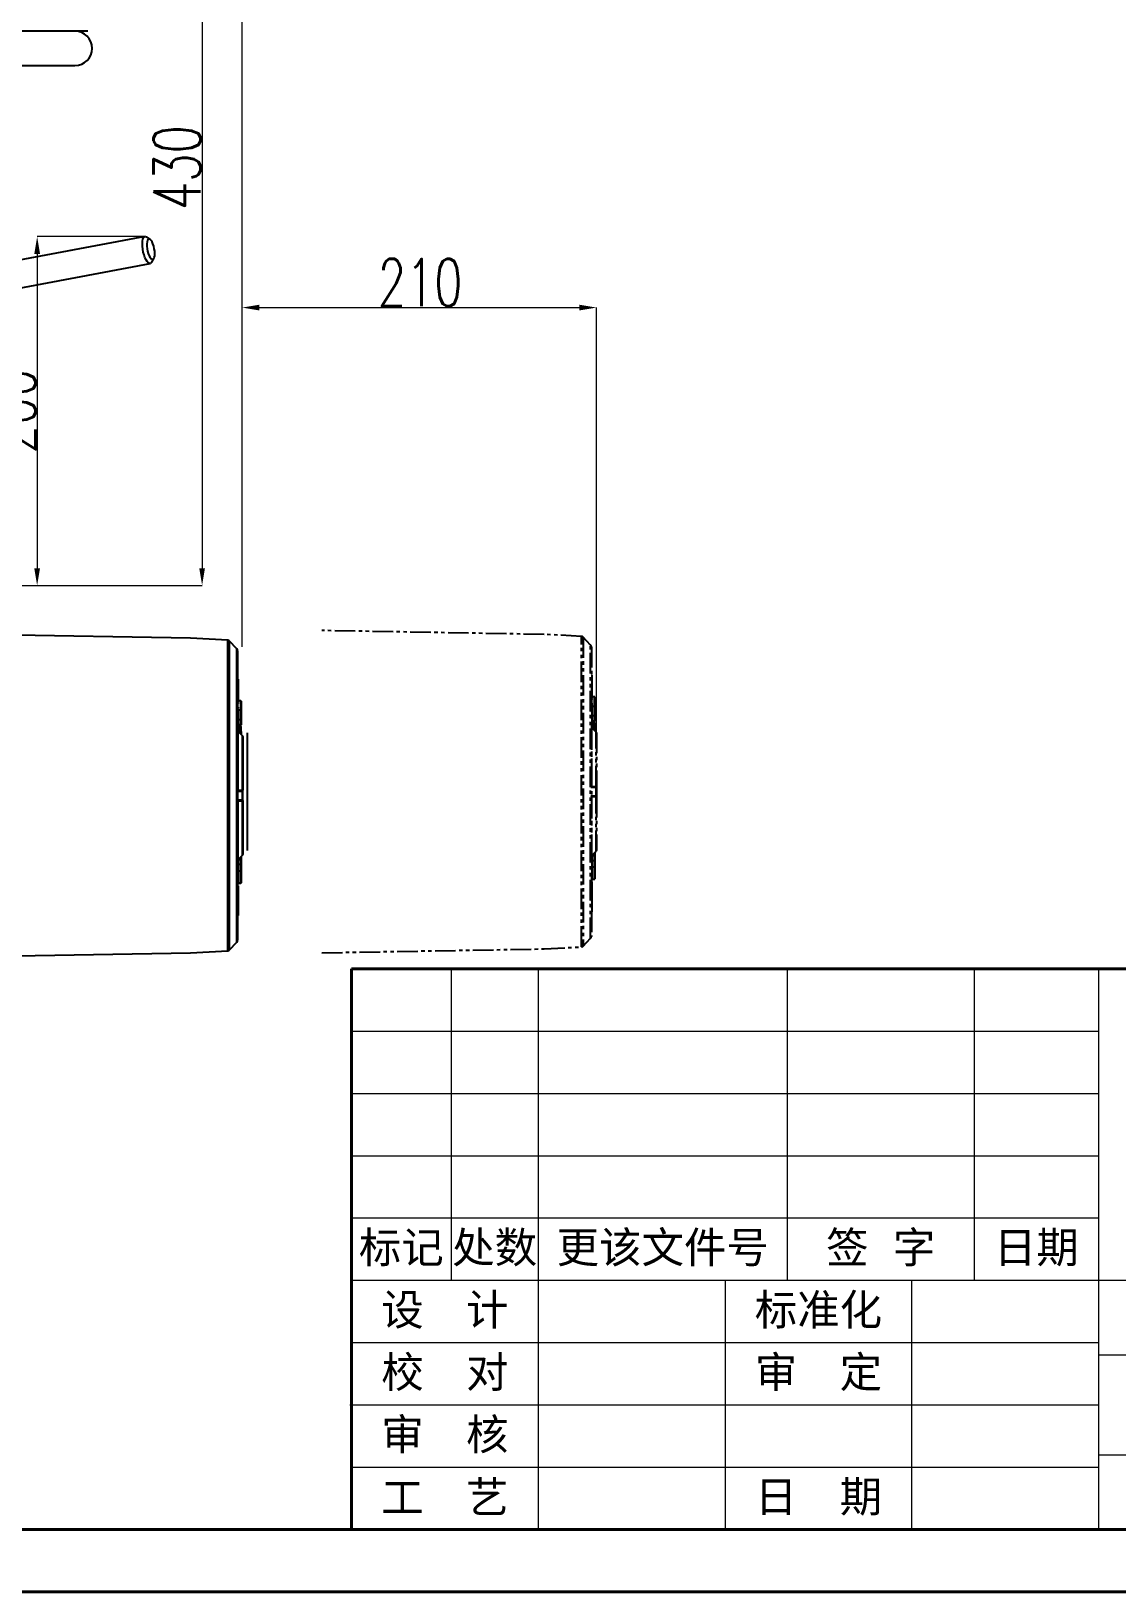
# Model space of a CAD drawing. Header units: millimetres. Extents: x 1561 to 4606, y 513 to 2666.
# Drawn here: x 3078 to 3710, y 513 to 1421 of the extents above; entities that cross this region are included whole.
import ezdxf

# ---------------------------------------------------------------- set-up
doc = ezdxf.new("R2010")
doc.units = ezdxf.units.MM
doc.linetypes.add('双点画线', pattern=[22, 12, -2, 2, -2, 2, -2])
for name, color, linetype, lineweight in [('AM_5', 3, 'Continuous', 25), ('AM_BOR', 7, 'Continuous', 50), ('文字', 7, 'Continuous', 13), ('标注', 3, 'Continuous', 13), ('粗实线', 7, 'Continuous', 40), ('细实线', 3, 'Continuous', 13)]:
    doc.layers.add(name, color=color, linetype=linetype, lineweight=lineweight)
doc.styles.add('SLDTEXTSTYLE1', font='txt.shx', dxfattribs={"width": 0.7, "bigfont": 'gbcbig.shx'})
doc.styles.get("Standard").update_dxf_attribs({"font": 'arial.ttf'})
doc.dimstyles.new('SLDDIMSTYLE12$0', dxfattribs={"dimtxt": 12, "dimasz": 10, "dimexe": 0, "dimexo": 0.0625, "dimgap": 0.875, "dimtad": 1, "dimdec": 1, "dimlfac": 1.8, "dimrnd": 1e-09, "dimzin": 12, "dimdsep": 46, "dimtxsty": 'SLDTEXTSTYLE1', "dimcen": 0.09, "dimdle": 8.16, "dimclrd": 3, "dimclre": 3, "dimadec": 0, "dimazin": 3, "dimtfac": 1, "dimtdec": 1, "dimtofl": 0, "dimtmove": 0, "dimatfit": 3, "dimfxl": 0, "dimfrac": 2, "dimtolj": 1, "dimlwd": 5, "dimlwe": 5, "dimarcsym": 0})

# ---------------------------------------------------------------- blocks, each defined once
blk = doc.blocks.new('rA3')
at = {"layer": '粗实线'}
for p, q in [((568.38, 174.26), (568.38, 129.26)), ((748.38, 174.26), (568.38, 174.26)), ((358.38, 129.26), (748.38, 129.26)), ((333.38, 124.26), (753.38, 124.26))]:
    blk.add_line(p, q, dxfattribs=at)
at = {"layer": '细实线'}
for p, q in [((576.38, 174.26), (576.38, 149.26)), ((583.38, 174.26), (583.38, 149.26)), ((603.38, 174.26), (603.38, 149.26)), ((618.38, 174.26), (618.38, 149.26)), ((628.38, 174.26), (628.38, 129.26)), ((568.38, 169.26), (628.38, 169.26)), ((628.38, 169.26), (628.38, 129.26)), ((568.38, 164.26), (628.38, 164.26)), ((568.38, 159.26), (628.38, 159.26)), ((568.38, 154.26), (628.38, 154.26)), ((568.38, 149.26), (688.38, 149.26)), ((583.38, 149.26), (583.38, 129.26)), ((598.38, 149.26), (598.38, 129.26)), ((613.38, 129.26), (613.38, 149.26)), ((568.38, 144.26), (628.38, 144.26)), ((688.38, 143.26), (628.38, 143.26)), ((568.25, 139.26), (628.38, 139.26)), ((568.38, 134.26), (628.38, 134.26)), ((628.38, 135.26), (688.38, 135.26))]:
    blk.add_line(p, q, dxfattribs=at)
at = {"layer": '文字', "char_height": 2.5, "width": 72, "attachment_point": 5}
for s, insert in [('{\\fSimSun|b0|i0|c134|p2;标记}', (572.38, 151.76)), ('{\\fSimSun|b0|i0|c134|p2;处数}', (579.88, 151.76)), ('{\\fSimSun|b0|i0|c134|p2;更该文件号}', (593.38, 151.76)), ('{\\fSimSun|b0|i0|c134|p54;签}  {\\fSimSun|b0|i0|c134|p54;字}', (610.88, 151.76)), ('{\\fSimSun|b0|i0|c134|p54;日期}', (623.38, 151.76)), ('{\\fSimSun|b0|i0|c134|p2;设  计}', (575.88, 146.76)), ('{\\fSimSun|b0|i0|c134|p2;标准化}', (605.88, 146.76)), ('{\\fSimSun|b0|i0|c134|p2;校  对}', (575.88, 141.76)), ('{\\fSimSun|b0|i0|c134|p2;审  定}', (605.88, 141.76)), ('{\\fSimSun|b0|i0|c134|p2;审  核}', (575.88, 136.76)), ('{\\fSimSun|b0|i0|c134|p2;工  艺}', (575.88, 131.76)), ('{\\fSimSun|b0|i0|c134|p2;日  期}', (605.88, 131.76))]:
    blk.add_mtext(s, dxfattribs=dict(at, insert=insert))
blk = doc.blocks.new('*D56')
at = {"layer": 'Defpoints', "color": 0, "transparency": 16777216}
for p in [(3121.77, 1520.85), (3121.77, 1471.25), (2654.77, 1410.76)]:
    blk.add_point(p, dxfattribs=at)
at = {"layer": '标注', "color": 3, "linetype": 'Continuous', "lineweight": 5, "transparency": 16777216}
for p, q in [((3121.77, 1520.79), (3121.77, 1471.25)), ((2664.77, 1471.25), (3111.77, 1471.25))]:
    blk.add_line(p, q, dxfattribs=at)
at = {"layer": '标注', "color": 3, "lineweight": 5, "transparency": 16777216}
blk.add_line((2654.77, 1410.82), (2654.77, 1471.25), dxfattribs=at)
at = {"layer": '标注', "color": 3, "transparency": 16777216}
for points in [[(2664.77, 1472.92), (2664.77, 1469.59), (2654.77, 1471.25)], [(3111.77, 1472.92), (3111.77, 1469.59), (3121.77, 1471.25)]]:
    blk.add_solid(points, dxfattribs=at)
at = {"layer": '标注', "color": 0, "transparency": 16777216, "insert": (2859.2, 1483.56), "char_height": 10, "attachment_point": 5, "style": 'SLDTEXTSTYLE1'}
blk.add_mtext('\\A1;{\\H2.28571x;%%C465}', dxfattribs=at)
blk = doc.blocks.new('*D58')
at = {"layer": 'AM_5', "color": 3, "lineweight": 5, "transparency": 16777216}
blk.add_line((2790.65, 1098.32), (2790.65, 1537.37), dxfattribs=at)
at = {"layer": 'AM_5', "color": 3, "linetype": 'Continuous', "lineweight": 5, "transparency": 16777216}
for p, q in [((2800.65, 1537.37), (3190.95, 1537.37)), ((3200.95, 1062.59), (3200.95, 1537.37))]:
    blk.add_line(p, q, dxfattribs=at)
at = {"layer": 'AM_5', "color": 3, "transparency": 16777216}
for points in [[(2800.65, 1539.03), (2800.65, 1535.7), (2790.65, 1537.37)], [(3190.95, 1539.03), (3190.95, 1535.7), (3200.95, 1537.37)]]:
    blk.add_solid(points, dxfattribs=at)
at = {"layer": 'Defpoints', "color": 0, "transparency": 16777216}
for p in [(3200.95, 1537.37), (2790.65, 1098.26), (3200.95, 1062.53)]:
    blk.add_point(p, dxfattribs=at)
at = {"layer": 'AM_5', "color": 0, "transparency": 16777216, "insert": (2995.8, 1551.96), "char_height": 12, "attachment_point": 5, "style": 'SLDTEXTSTYLE1'}
blk.add_mtext('\\A1;{\\H2.28571x;410}', dxfattribs=at)
blk = doc.blocks.new('*D60')
at = {"layer": 'AM_5', "color": 3, "lineweight": 5, "transparency": 16777216}
blk.add_line((3200.95, 1062.59), (3200.95, 1259.93), dxfattribs=at)
at = {"layer": 'AM_5', "color": 3, "linetype": 'Continuous', "lineweight": 5, "transparency": 16777216}
for p, q in [((3210.95, 1259.93), (3397.28, 1259.93)), ((3407.28, 1012.6), (3407.28, 1259.93))]:
    blk.add_line(p, q, dxfattribs=at)
at = {"layer": 'AM_5', "color": 3, "transparency": 16777216}
for points in [[(3210.95, 1261.6), (3210.95, 1258.26), (3200.95, 1259.93)], [(3397.28, 1261.6), (3397.28, 1258.26), (3407.28, 1259.93)]]:
    blk.add_solid(points, dxfattribs=at)
at = {"layer": 'Defpoints', "color": 0, "transparency": 16777216}
for p in [(3407.28, 1259.93), (3200.95, 1062.53), (3407.28, 1012.53)]:
    blk.add_point(p, dxfattribs=at)
at = {"layer": 'AM_5', "color": 0, "transparency": 16777216, "insert": (3304.57, 1274.52), "char_height": 12, "attachment_point": 5, "style": 'SLDTEXTSTYLE1'}
blk.add_mtext('\\A1;{\\H2.28571x;210}', dxfattribs=at)
blk = doc.blocks.new('*D46')
at = {"layer": 'AM_5', "color": 3, "lineweight": 5, "transparency": 16777216}
blk.add_line((3104.83, 1529.76), (3177.62, 1529.76), dxfattribs=at)
at = {"layer": 'AM_5', "color": 3, "linetype": 'Continuous', "lineweight": 5, "transparency": 16777216}
for p, q in [((3177.62, 1519.76), (3177.62, 1108.26)), ((2790.71, 1098.26), (3177.62, 1098.26))]:
    blk.add_line(p, q, dxfattribs=at)
at = {"layer": 'AM_5', "color": 3, "transparency": 16777216}
for points in [[(3175.95, 1519.76), (3179.28, 1519.76), (3177.62, 1529.76)], [(3175.95, 1108.26), (3179.28, 1108.26), (3177.62, 1098.26)]]:
    blk.add_solid(points, dxfattribs=at)
at = {"layer": 'Defpoints', "color": 0, "transparency": 16777216}
for p in [(3104.77, 1529.76), (2790.65, 1098.26), (3177.62, 1098.26)]:
    blk.add_point(p, dxfattribs=at)
at = {"layer": 'AM_5', "color": 0, "transparency": 16777216, "insert": (3163.03, 1341.4), "char_height": 12, "attachment_point": 5, "rotation": 90, "style": 'SLDTEXTSTYLE1'}
blk.add_mtext('\\A1;{\\H2.28571x;430}', dxfattribs=at)
blk = doc.blocks.new('*D47')
at = {"layer": 'AM_5', "color": 3, "lineweight": 5, "transparency": 16777216}
blk.add_line((3143.91, 1301.2), (3081.56, 1301.2), dxfattribs=at)
at = {"layer": 'AM_5', "color": 3, "linetype": 'Continuous', "lineweight": 5, "transparency": 16777216}
for p, q in [((3081.56, 1291.2), (3081.56, 1108.26)), ((2790.71, 1098.26), (3081.56, 1098.26))]:
    blk.add_line(p, q, dxfattribs=at)
at = {"layer": 'AM_5', "color": 3, "transparency": 16777216}
for points in [[(3079.89, 1291.2), (3083.23, 1291.2), (3081.56, 1301.2)], [(3079.89, 1108.26), (3083.23, 1108.26), (3081.56, 1098.26)]]:
    blk.add_solid(points, dxfattribs=at)
at = {"layer": 'Defpoints', "color": 0, "transparency": 16777216}
for p in [(3143.98, 1301.2), (2790.65, 1098.26), (3081.56, 1098.26)]:
    blk.add_point(p, dxfattribs=at)
at = {"layer": 'AM_5', "color": 0, "transparency": 16777216, "insert": (3066.97, 1199.73), "char_height": 12, "attachment_point": 5, "rotation": 90, "style": 'SLDTEXTSTYLE1'}
blk.add_mtext('\\A1;{\\H2.28571x;200}', dxfattribs=at)

msp = doc.modelspace()

# ---------------------------------------------------------------- linework, layer by layer
at = {"color": 7, "linetype": 'Continuous', "lineweight": 25}
for p, q in [((3103.474, 1420.761), (2663.602, 1420.761)), ((3111.102, 1420.761), (3103.602, 1420.761)), ((2663.602, 1400.761), (3103.602, 1400.761)), ((3144.443, 1301.357), (2938.798, 1262.663)), ((3147.478, 1299.469), (3145.535, 1300.998)), ((2941.756, 1246.939), (3147.402, 1285.633)), ((3148.288, 1286.364), (3149.543, 1288.494)), ((3170.826, 1067.484), (3041.299, 1069.745)), ((3192.554, 1066.345), (3170.826, 1067.484)), ((3192.554, 885.664), (3192.554, 1066.345)), ((3197.887, 1061.323), (3193.563, 1065.88)), ((3193.563, 886.129), (3193.563, 1065.88)), ((3197.887, 890.685), (3197.887, 1061.323)), ((3198.299, 1043.695), (3198.799, 1043.695)), ((3198.299, 1043.184), (3198.799, 1043.184)), ((3198.299, 1042.354), (3198.799, 1042.354)), ((3198.299, 1042.291), (3198.799, 1042.291)), ((3198.299, 1041.397), (3198.799, 1041.397)), ((3198.299, 1039.482), (3198.799, 1039.482)), ((3198.299, 1038.461), (3198.799, 1038.461)), ((3198.299, 1038.333), (3198.799, 1038.333)), ((3198.799, 1043.359), (3198.799, 1043.695)), ((3198.799, 1042.354), (3198.799, 1043.184)), ((3198.799, 1041.397), (3198.799, 1042.291)), ((3198.799, 1038.461), (3198.799, 1039.482)), ((3198.799, 1038.333), (3198.799, 1038.461)), ((3198.799, 1035.19), (3198.799, 1038.333)), ((3198.299, 1035.015), (3198.799, 1035.015)), ((3198.299, 1033.993), (3198.799, 1033.993)), ((3198.799, 1033.866), (3198.299, 1033.866)), ((3198.299, 1031.377), (3198.799, 1031.377)), ((3198.299, 1030.355), (3198.799, 1030.355)), ((3198.299, 1029.589), (3198.799, 1029.589)), ((3198.299, 1027.483), (3198.799, 1027.483)), ((3198.299, 1026.59), (3198.799, 1026.59)), ((3198.799, 1033.993), (3198.799, 1035.015)), ((3198.799, 1033.866), (3198.799, 1033.993)), ((3198.799, 1033.483), (3198.799, 1033.818)), ((3198.799, 1031.377), (3198.799, 1033.691)), ((3200.099, 1031.166), (3198.799, 1031.166)), ((3200.099, 1031.14), (3198.799, 1031.14)), ((3198.799, 1030.355), (3198.799, 1031.027)), ((3198.799, 1029.589), (3198.799, 1030.005)), ((3198.799, 1026.59), (3198.799, 1027.483)), ((3200.099, 1031.166), (3200.099, 1031.14)), ((3200.099, 1025.83), (3200.099, 1031.14)), ((3200.299, 1030.966), (3200.299, 1025.705)), ((3198.299, 1026.079), (3198.799, 1026.079)), ((3198.299, 1024.994), (3198.799, 1024.994)), ((3198.299, 1024.803), (3198.799, 1024.803)), ((3198.299, 1024.739), (3198.799, 1024.739)), ((3198.299, 1022.888), (3198.799, 1022.888)), ((3198.299, 1021.93), (3198.799, 1021.93)), ((3198.299, 1021.739), (3198.799, 1021.739)), ((3198.799, 1020.143), (3198.299, 1020.143)), ((3198.299, 1019.186), (3198.799, 1019.186)), ((3198.299, 1018.994), (3198.799, 1018.994)), ((3198.299, 1018.867), (3198.799, 1018.867)), ((3198.299, 1018.739), (3198.799, 1018.739)), ((3198.299, 1018.165), (3198.799, 1018.165)), ((3198.799, 1024.994), (3198.799, 1026.079)), ((3198.799, 1025.83), (3200.099, 1025.83)), ((3200.099, 1025.575), (3198.799, 1025.575)), ((3198.799, 1024.803), (3198.799, 1024.994)), ((3198.799, 1023.063), (3198.799, 1024.739)), ((3198.799, 1021.93), (3198.799, 1022.888)), ((3198.799, 1021.739), (3198.799, 1021.93)), ((3198.799, 1020.318), (3198.799, 1021.739)), ((3198.799, 1020.271), (3200.099, 1020.271)), ((3198.799, 1019.186), (3198.799, 1020.143)), ((3198.799, 1018.994), (3198.799, 1019.186)), ((3198.799, 1018.867), (3198.799, 1018.994)), ((3198.799, 1018.165), (3198.799, 1018.739)), ((3198.799, 1017.295), (3200.099, 1017.295)), ((3200.099, 1025.83), (3200.099, 1025.575)), ((3200.099, 1020.271), (3200.099, 1025.575)), ((3200.099, 1017.295), (3200.099, 1020.271)), ((3200.099, 1017.295), (3200.099, 1017.028)), ((3200.299, 1025.705), (3200.299, 1020.401)), ((3200.337, 1025.233), (3200.299, 1025.233)), ((3200.299, 1023.682), (3200.337, 1023.682)), ((3200.299, 1020.401), (3200.299, 1017.227)), ((3200.337, 1020.289), (3200.299, 1020.289)), ((3200.299, 1017.227), (3200.299, 1017.181)), ((3198.32, 1013.569), (3198.799, 1013.569)), ((3201.153, 1010.651), (3198.446, 1013.358)), ((3198.446, 1013.358), (3198.446, 979.033)), ((3198.553, 1013.25), (3198.799, 1013.25)), ((3200.099, 1017.028), (3198.799, 1017.028)), ((3198.799, 1016.981), (3200.099, 1016.981)), ((3199.496, 1016.981), (3199.496, 1012.308)), ((3199.499, 1016.981), (3199.499, 1012.304)), ((3200.099, 1016.981), (3200.099, 1017.028)), ((3201.153, 979.035), (3201.153, 1010.651)), ((3203.949, 1012.535), (3203.949, 981.242)), ((3203.949, 981.242), (3203.949, 975.242)), ((3198.446, 979.033), (3201.153, 979.035)), ((3198.446, 972.976), (3201.153, 972.973)), ((3198.446, 972.976), (3198.446, 938.651)), ((3198.799, 978.504), (3200.799, 978.504)), ((3198.799, 973.504), (3200.799, 973.504)), ((3201.011, 978.551), (3201.011, 973.458)), ((3201.153, 941.358), (3201.153, 972.973)), ((3203.949, 975.242), (3203.949, 943.949)), ((3198.799, 938.08), (3198.299, 938.08)), ((3198.299, 936.935), (3198.799, 936.935)), ((3198.446, 938.651), (3201.153, 941.358)), ((3198.799, 938.08), (3198.799, 939.004)), ((3200.099, 938.835), (3198.799, 938.835)), ((3200.099, 938.626), (3198.799, 938.626)), ((3198.799, 936.935), (3198.799, 938.08)), ((3198.799, 933.917), (3198.799, 936.935)), ((3198.799, 935.95), (3200.099, 935.95)), ((3199.496, 939.701), (3199.496, 938.835)), ((3199.499, 939.704), (3199.499, 938.835)), ((3200.099, 938.835), (3200.099, 938.626)), ((3200.099, 935.95), (3200.099, 938.626)), ((3200.099, 932.253), (3200.099, 935.95)), ((3200.299, 938.635), (3200.299, 935.78)), ((3200.299, 935.78), (3200.299, 932.083)), ((3198.299, 933.917), (3198.799, 933.917)), ((3198.299, 932.628), (3198.799, 932.628)), ((3198.299, 932.253), (3200.099, 932.253)), ((3198.299, 932.103), (3198.799, 932.103)), ((3198.299, 931.256), (3198.799, 931.256)), ((3198.299, 928.581), (3198.799, 928.581)), ((3198.799, 931.431), (3198.799, 932.103)), ((3200.099, 932.012), (3198.799, 932.012)), ((3198.799, 928.581), (3198.799, 931.256)), ((3200.099, 932.253), (3200.099, 932.012)), ((3200.099, 925.078), (3200.099, 932.012)), ((3200.299, 932.083), (3200.299, 925.214)), ((3198.299, 924.396), (3198.799, 924.396)), ((3198.299, 923.436), (3198.799, 923.436)), ((3198.299, 922.293), (3198.799, 922.293)), ((3198.299, 919.832), (3198.799, 919.832)), ((3198.299, 918.687), (3198.799, 918.687)), ((3198.799, 925.078), (3200.099, 925.078)), ((3198.799, 925.014), (3200.099, 925.014)), ((3198.799, 919.832), (3198.799, 922.293)), ((3198.799, 918.687), (3198.799, 919.832)), ((3198.799, 915.669), (3198.799, 918.687)), ((3200.099, 925.078), (3200.099, 925.014)), ((3198.299, 915.669), (3198.799, 915.669)), ((3198.299, 914.39), (3198.799, 914.39)), ((3198.299, 913.146), (3198.799, 913.146)), ((3198.299, 909.737), (3198.799, 909.737)), ((3198.799, 906.125), (3198.799, 909.737)), ((3198.299, 906.125), (3198.799, 906.125)), ((3193.563, 886.129), (3197.887, 890.685)), ((3041.299, 882.264), (3170.826, 884.525)), ((3170.826, 884.525), (3192.554, 885.664))]:
    msp.add_line(p, q, dxfattribs=at)
at = {"color": 7, "linetype": '双点画线', "lineweight": 25}
for p, q in [((3376.804, 1069.722), (3247.278, 1071.982)), ((3398.532, 1068.583), (3376.804, 1069.722)), ((3398.532, 887.901), (3398.532, 1068.583)), ((3403.866, 1063.561), (3399.542, 1068.117)), ((3399.542, 1068.117), (3399.542, 888.367)), ((3403.866, 892.923), (3403.866, 1063.561)), ((3404.278, 1062.529), (3404.278, 893.955)), ((3404.778, 1045.932), (3404.278, 1045.932)), ((3404.778, 1045.422), (3404.278, 1045.422)), ((3404.778, 1044.592), (3404.278, 1044.592)), ((3404.778, 1044.528), (3404.278, 1044.528)), ((3404.778, 1045.597), (3404.778, 1045.932)), ((3404.778, 1044.592), (3404.778, 1045.422)), ((3404.778, 1043.635), (3404.778, 1044.528)), ((3404.778, 1043.635), (3404.278, 1043.635)), ((3404.778, 1041.72), (3404.278, 1041.72)), ((3404.778, 1040.699), (3404.278, 1040.699)), ((3404.778, 1040.571), (3404.278, 1040.571)), ((3404.778, 1037.252), (3404.278, 1037.252)), ((3404.778, 1036.231), (3404.278, 1036.231)), ((3404.778, 1036.103), (3404.278, 1036.103)), ((3404.778, 1040.699), (3404.778, 1041.72)), ((3404.778, 1040.571), (3404.778, 1040.699)), ((3404.778, 1037.252), (3404.778, 1040.571)), ((3404.778, 1036.231), (3404.778, 1037.252)), ((3404.778, 1036.103), (3404.778, 1036.231)), ((3404.778, 1035.72), (3404.778, 1036.056)), ((3404.778, 1033.614), (3404.278, 1033.614)), ((3404.778, 1032.593), (3404.278, 1032.593)), ((3404.778, 1031.827), (3404.278, 1031.827)), ((3404.778, 1029.721), (3404.278, 1029.721)), ((3404.778, 1028.827), (3404.278, 1028.827)), ((3404.778, 1028.317), (3404.278, 1028.317)), ((3404.778, 1027.232), (3404.278, 1027.232)), ((3404.778, 1027.04), (3404.278, 1027.04)), ((3404.778, 1026.976), (3404.278, 1026.976)), ((3406.078, 1033.403), (3404.778, 1033.403)), ((3406.078, 1033.377), (3404.778, 1033.377)), ((3404.778, 1032.593), (3404.778, 1033.264)), ((3404.778, 1031.827), (3404.778, 1032.243)), ((3404.778, 1028.827), (3404.778, 1029.721)), ((3404.778, 1027.232), (3404.778, 1028.317)), ((3404.778, 1028.068), (3406.078, 1028.068)), ((3406.078, 1027.813), (3404.778, 1027.813)), ((3404.778, 1027.04), (3404.778, 1027.232)), ((3404.778, 1025.125), (3404.778, 1026.976)), ((3406.078, 1033.403), (3406.078, 1033.377)), ((3406.078, 1028.068), (3406.078, 1033.377)), ((3406.078, 1028.068), (3406.078, 1027.813)), ((3406.078, 1022.509), (3406.078, 1027.813)), ((3406.278, 1033.203), (3406.278, 1027.943)), ((3406.278, 1027.943), (3406.278, 1022.639)), ((3406.315, 1027.47), (3406.278, 1027.47)), ((3404.778, 1025.125), (3404.278, 1025.125)), ((3404.778, 1024.168), (3404.278, 1024.168)), ((3404.778, 1023.977), (3404.278, 1023.977)), ((3404.778, 1022.381), (3404.278, 1022.381)), ((3404.778, 1021.424), (3404.278, 1021.424)), ((3404.778, 1021.232), (3404.278, 1021.232)), ((3404.778, 1021.104), (3404.278, 1021.104)), ((3404.778, 1020.977), (3404.278, 1020.977)), ((3404.778, 1020.402), (3404.278, 1020.402)), ((3404.778, 1024.168), (3404.778, 1025.125)), ((3404.778, 1023.977), (3404.778, 1024.168)), ((3404.778, 1022.381), (3404.778, 1023.977)), ((3404.778, 1022.509), (3406.078, 1022.509)), ((3404.778, 1021.424), (3404.778, 1022.381)), ((3404.778, 1021.232), (3404.778, 1021.424)), ((3404.778, 1021.104), (3404.778, 1021.232)), ((3404.778, 1020.402), (3404.778, 1020.977)), ((3404.778, 1019.533), (3406.078, 1019.533)), ((3406.078, 1019.265), (3404.778, 1019.265)), ((3404.778, 1019.219), (3406.078, 1019.219)), ((3405.475, 1019.219), (3405.475, 1014.545)), ((3405.478, 1019.219), (3405.478, 1014.542)), ((3406.078, 1019.533), (3406.078, 1022.509)), ((3406.078, 1019.533), (3406.078, 1019.265)), ((3406.078, 1019.219), (3406.078, 1019.265)), ((3406.278, 1025.92), (3406.315, 1025.92)), ((3406.278, 1022.639), (3406.278, 1019.464)), ((3406.315, 1022.526), (3406.278, 1022.526)), ((3406.278, 1019.464), (3406.278, 1019.419)), ((3404.778, 1015.807), (3404.298, 1015.807)), ((3407.131, 1012.888), (3404.424, 1015.596)), ((3404.424, 1015.596), (3404.424, 981.271)), ((3404.778, 1015.488), (3404.532, 1015.488)), ((3407.131, 981.273), (3407.131, 1012.888)), ((3407.278, 1012.535), (3407.278, 981.242)), ((3407.278, 981.242), (3407.278, 975.242)), ((3404.424, 975.213), (3404.424, 940.888)), ((3406.778, 980.742), (3404.778, 980.742)), ((3404.778, 975.742), (3406.778, 975.742)), ((3406.989, 975.695), (3406.989, 980.789)), ((3407.131, 943.596), (3407.131, 975.211)), ((3407.278, 975.242), (3407.278, 943.949)), ((3404.778, 940.317), (3404.278, 940.317)), ((3404.778, 939.173), (3404.278, 939.173)), ((3404.778, 936.154), (3404.278, 936.154)), ((3404.424, 940.888), (3407.131, 943.596)), ((3404.778, 940.317), (3404.778, 941.242)), ((3406.078, 941.073), (3404.778, 941.073)), ((3406.078, 940.864), (3404.778, 940.864)), ((3404.778, 939.173), (3404.778, 940.317)), ((3404.778, 936.154), (3404.778, 939.173)), ((3404.778, 938.187), (3406.078, 938.187)), ((3405.475, 941.939), (3405.475, 941.073)), ((3405.478, 941.942), (3405.478, 941.073)), ((3406.078, 941.073), (3406.078, 940.864)), ((3406.078, 938.187), (3406.078, 940.864)), ((3406.078, 934.491), (3406.078, 938.187)), ((3406.278, 940.873), (3406.278, 938.018)), ((3406.278, 938.018), (3406.278, 934.321)), ((3404.778, 934.866), (3404.278, 934.866)), ((3404.278, 934.491), (3406.078, 934.491)), ((3404.778, 934.341), (3404.278, 934.341)), ((3404.778, 933.494), (3404.278, 933.494)), ((3404.778, 930.818), (3404.278, 930.818)), ((3404.778, 926.634), (3404.278, 926.634)), ((3404.778, 933.669), (3404.778, 934.341)), ((3406.078, 934.249), (3404.778, 934.249)), ((3404.778, 927.316), (3406.078, 927.316)), ((3404.778, 927.252), (3406.078, 927.252)), ((3406.078, 934.491), (3406.078, 934.249)), ((3406.078, 927.316), (3406.078, 934.249)), ((3406.078, 927.316), (3406.078, 927.252)), ((3406.278, 934.321), (3406.278, 927.452)), ((3404.778, 925.673), (3404.278, 925.673)), ((3404.778, 924.531), (3404.278, 924.531)), ((3404.778, 922.07), (3404.278, 922.07)), ((3404.778, 920.925), (3404.278, 920.925)), ((3404.778, 917.907), (3404.278, 917.907)), ((3404.778, 922.07), (3404.778, 924.531)), ((3404.778, 920.925), (3404.778, 922.07)), ((3404.778, 917.907), (3404.778, 920.925)), ((3404.778, 916.628), (3404.278, 916.628)), ((3404.778, 915.383), (3404.278, 915.383)), ((3404.778, 911.975), (3404.278, 911.975)), ((3404.778, 908.362), (3404.278, 908.362)), ((3404.778, 908.362), (3404.778, 911.975)), ((3399.542, 888.367), (3403.866, 892.923)), ((3247.278, 884.502), (3376.804, 886.762)), ((3376.804, 886.762), (3398.532, 887.901))]:
    msp.add_line(p, q, dxfattribs=at)
at = {"color": 7, "linetype": 'Continuous', "lineweight": 25, "flags": 128}
for points in [[(3148.288, 1286.364), (3148.048, 1286.029), (3147.519, 1285.663), (3146.915, 1285.663), (3146.265, 1286.029), (3145.599, 1286.744), (3144.948, 1287.775), (3144.343, 1289.074), (3143.811, 1290.579), (3143.378, 1292.22), (3143.064, 1293.921), (3142.884, 1295.603), (3142.846, 1297.185), (3142.952, 1298.595), (3143.197, 1299.767), (3143.569, 1300.645), (3144.051, 1301.189), (3144.621, 1301.373), (3144.621, 1301.373)], [(3144.621, 1301.373), (3145.251, 1301.189), (3145.535, 1300.998)], [(3146.792, 1299.751), (3146.302, 1299.565), (3145.904, 1299.02), (3145.623, 1298.15), (3145.477, 1297.008), (3145.475, 1295.668), (3145.617, 1294.213), (3145.895, 1292.735), (3146.29, 1291.326), (3146.777, 1290.076), (3147.328, 1289.062), (3147.905, 1288.348), (3148.475, 1287.98), (3149, 1287.98), (3149.447, 1288.348), (3149.789, 1289.062), (3150.004, 1290.076), (3150.079, 1291.326), (3150.008, 1292.735), (3149.797, 1294.213), (3149.458, 1295.668), (3149.013, 1297.008), (3148.49, 1298.15), (3147.922, 1299.02), (3147.343, 1299.565), (3146.792, 1299.751)], [(3200.099, 1025.83), (3200.138, 1025.828), (3200.176, 1025.82), (3200.21, 1025.809), (3200.241, 1025.793), (3200.266, 1025.775), (3200.284, 1025.753), (3200.295, 1025.73), (3200.299, 1025.705)], [(3200.099, 1025.575), (3200.138, 1025.578), (3200.176, 1025.585), (3200.21, 1025.597), (3200.241, 1025.614), (3200.266, 1025.633), (3200.284, 1025.656), (3200.295, 1025.68), (3200.299, 1025.705)], [(3200.299, 1020.401), (3200.295, 1020.376), (3200.284, 1020.351), (3200.266, 1020.329), (3200.241, 1020.309), (3200.21, 1020.293), (3200.176, 1020.281), (3200.138, 1020.274), (3200.099, 1020.271)], [(3200.299, 1017.227), (3200.295, 1017.24), (3200.284, 1017.253), (3200.266, 1017.265), (3200.241, 1017.275), (3200.21, 1017.284), (3200.176, 1017.29), (3200.138, 1017.294), (3200.099, 1017.295)], [(3200.299, 932.083), (3200.295, 932.069), (3200.284, 932.056), (3200.266, 932.044), (3200.241, 932.033), (3200.21, 932.024), (3200.176, 932.017), (3200.138, 932.013), (3200.099, 932.012)]]:
    msp.add_lwpolyline(points, dxfattribs=at)
at = {"color": 7, "linetype": '双点画线', "lineweight": 25, "flags": 128}
for points in [[(3406.078, 1028.068), (3406.117, 1028.065), (3406.154, 1028.058), (3406.189, 1028.047), (3406.219, 1028.031), (3406.244, 1028.012), (3406.263, 1027.991), (3406.274, 1027.967), (3406.278, 1027.943)], [(3406.078, 1027.813), (3406.117, 1027.816), (3406.154, 1027.823), (3406.189, 1027.835), (3406.219, 1027.851), (3406.244, 1027.871), (3406.263, 1027.893), (3406.274, 1027.918), (3406.278, 1027.943)], [(3406.278, 1022.639), (3406.274, 1022.613), (3406.263, 1022.589), (3406.244, 1022.566), (3406.219, 1022.547), (3406.189, 1022.531), (3406.154, 1022.519), (3406.117, 1022.511), (3406.078, 1022.509)], [(3406.278, 1019.464), (3406.274, 1019.478), (3406.263, 1019.49), (3406.244, 1019.502), (3406.219, 1019.513), (3406.189, 1019.521), (3406.154, 1019.528), (3406.117, 1019.531), (3406.078, 1019.533)], [(3404.424, 981.271), (3405.94, 981.272), (3407.131, 981.273)], [(3407.131, 975.211), (3405.615, 975.212), (3404.424, 975.213)], [(3406.278, 934.321), (3406.274, 934.307), (3406.263, 934.294), (3406.244, 934.281), (3406.219, 934.27), (3406.189, 934.261), (3406.154, 934.255), (3406.117, 934.251), (3406.078, 934.249)]]:
    msp.add_lwpolyline(points, dxfattribs=at)
at = {"color": 7, "linetype": 'Continuous', "lineweight": 25}
for centre, radius, start, end in [((3103.602, 1410.761), 10, 270, 90), ((3192.475, 1064.847), 1.5, 43.5, 87), ((3196.799, 1060.291), 1.5, 0, 43.5), ((3200.099, 1030.966), 0.2, 0, 90), ((3200.111, 1030.952), 0.188, 4.252875, 93.69926), ((3200.1, 1017.227), 0.199, 269.832946, 359.831967), ((3200.099, 1017.181), 0.2, 270, 0), ((3176.021, 1012.434), 24.5, 357.367009, 10.694922), ((3200.799, 1010.297), 0.5, 0, 45), ((3198.799, 978.004), 0.5, 89.999975, 180), ((3198.799, 974.004), 0.5, 180, 270), ((3200.799, 979.004), 0.5, 270, 0), ((3200.799, 973.004), 0.5, 0, 90), ((3201.171, 978.759), 0.277, 62.377002, 93.771829), ((3201.171, 973.249), 0.277, 266.228171, 297.622998), ((3200.099, 938.635), 0.2, 0, 90), ((3200.149, 939.765), 1.14, 267.491082, 277.56592), ((3200.113, 935.763), 0.187, 5.087801, 94.313104), ((3176.021, 939.73), 24.5, 352.293464, 2.283211), ((3200.799, 941.711), 0.5, 315, 0), ((3200.113, 932.067), 0.187, 5.087801, 94.313104), ((3200.099, 925.214), 0.2, 270, 0), ((3200.126, 925.254), 0.178, 261.329202, 347.219692), ((3196.799, 891.718), 1.5, 316.5, 0), ((3192.475, 887.162), 1.5, 273, 316.5)]:
    msp.add_arc(centre, radius, start, end, dxfattribs=at)
at = {"color": 7, "linetype": '双点画线', "lineweight": 25}
for centre, radius, start, end in [((3398.454, 1067.085), 1.5, 43.5, 87), ((3402.778, 1062.529), 1.5, 0, 43.5), ((3406.078, 1033.203), 0.2, 0, 90), ((3406.09, 1033.19), 0.188, 4.252875, 93.69926), ((3381.999, 1014.672), 24.5, 357.367009, 10.694922), ((3406.078, 1019.465), 0.199, 269.832946, 359.831967), ((3406.078, 1019.419), 0.2, 270, 0), ((3404.778, 1015.949), 0.5, 180, 225), ((3406.778, 1012.535), 0.5, 0, 45), ((3404.406, 981.564), 0.294, 244.221416, 273.627708), ((3406.683, 981.189), 0.457, 282.034008, 10.645583), ((3406.778, 981.242), 0.5, 270, 0), ((3407.15, 980.997), 0.277, 62.377002, 93.771829), ((3404.778, 980.242), 0.5, 90, 180), ((3404.778, 976.242), 0.5, 180, 270), ((3404.406, 974.92), 0.294, 86.372292, 115.778584), ((3406.683, 975.295), 0.457, 349.354417, 77.965992), ((3406.778, 975.242), 0.5, 0, 90), ((3407.15, 975.487), 0.277, 266.228171, 297.622998), ((3404.778, 940.535), 0.5, 135, 180), ((3406.078, 940.873), 0.2, 0, 90), ((3406.128, 942.003), 1.14, 267.491082, 277.56592), ((3406.092, 938.001), 0.187, 5.087801, 94.313104), ((3381.999, 941.968), 24.5, 352.293464, 2.283211), ((3406.778, 943.949), 0.5, 315, 0), ((3406.092, 934.304), 0.187, 5.087801, 94.313104), ((3406.078, 927.452), 0.2, 270, 0), ((3406.105, 927.491), 0.178, 261.329202, 347.219692), ((3402.778, 893.955), 1.5, 316.5, 0), ((3398.454, 889.399), 1.5, 273, 316.5)]:
    msp.add_arc(centre, radius, start, end, dxfattribs=at)
at = {"color": 7, "linetype": 'Continuous', "lineweight": 25}
for points, knots in [([(3198.299, 1060.24), (3198.299, 1060.192), (3198.299, 1060.087), (3198.299, 1058.775), (3198.299, 1056.548), (3198.299, 1053.379), (3198.299, 1049.359), (3198.299, 1044.569), (3198.299, 1039.082), (3198.299, 1032.918), (3198.299, 1026.073), (3198.299, 1018.588), (3198.299, 1010.578), (3198.299, 1002.172), (3198.299, 993.519), (3198.299, 984.768), (3198.299, 978.909), (3198.299, 976.004)], [0, 0, 0, 0, 0.0586497, 0.1263421, 0.1944212, 0.2625003, 0.3301926, 0.3971246, 0.4629474, 0.5287703, 0.5957023, 0.6633946, 0.7314737, 0.7995528, 0.8672452, 0.9341772, 1, 1, 1, 1]), ([(3198.799, 1039.482), (3198.799, 1039.744), (3198.799, 1040.2), (3198.799, 1040.751), (3198.799, 1041.07), (3198.799, 1041.211), (3198.799, 1041.281), (3198.799, 1041.341), (3198.799, 1041.378), (3198.799, 1041.397)], [0, 0, 0, 0, 0.4018451, 0.700925, 0.8501447, 0.9000038, 0.92545, 0.9625731, 1, 1, 1, 1]), ([(3198.799, 1013.569), (3198.799, 1014.088), (3198.799, 1015.117), (3198.799, 1016.661), (3198.799, 1017.66), (3198.799, 1018.165)], [0, 0, 0, 0, 0.3347977, 0.6633059, 1, 1, 1, 1]), ([(3201.299, 1010.297), (3201.299, 1010.253), (3201.299, 1010.162), (3201.299, 1009.42), (3201.299, 1007.984), (3201.299, 1005.438), (3201.299, 1001.894), (3201.299, 998.168), (3201.299, 994.63), (3201.299, 990.857), (3201.299, 986.946), (3201.299, 982.994), (3201.299, 980.322), (3201.299, 979.004)], [0, 0, 0, 0, 0.0782789, 0.1587142, 0.2411685, 0.3693291, 0.4998887, 0.5869697, 0.6733433, 0.7588315, 0.8412767, 0.9217166, 1, 1, 1, 1]), ([(3198.299, 976.004), (3198.299, 973.1), (3198.299, 967.241), (3198.299, 958.49), (3198.299, 949.836), (3198.299, 941.431), (3198.299, 933.42), (3198.299, 925.936), (3198.299, 919.091), (3198.299, 912.926), (3198.299, 907.439), (3198.299, 902.65), (3198.299, 898.63), (3198.299, 895.46), (3198.299, 893.234), (3198.299, 891.921), (3198.299, 891.817), (3198.299, 891.768)], [0, 0, 0, 0, 0.0658228, 0.1327548, 0.2004472, 0.2685263, 0.3366054, 0.4042977, 0.4712297, 0.5370526, 0.6028754, 0.6698074, 0.7374997, 0.8055788, 0.8736579, 0.9413503, 1, 1, 1, 1]), ([(3198.799, 978.504), (3198.759, 978.51), (3198.679, 978.521), (3198.583, 978.598), (3198.517, 978.698), (3198.477, 978.789), (3198.453, 978.885), (3198.445, 978.97), (3198.445, 979.012), (3198.446, 979.033)], [0, 0, 0, 0, 0.2865456, 0.5610687, 0.6891901, 0.8054766, 0.906505, 0.9531764, 1, 1, 1, 1]), ([(3198.446, 972.976), (3198.445, 972.997), (3198.445, 973.039), (3198.453, 973.124), (3198.477, 973.22), (3198.517, 973.311), (3198.583, 973.411), (3198.679, 973.488), (3198.759, 973.499), (3198.799, 973.504)], [0, 0, 0, 0, 0.0469095, 0.0936327, 0.1947106, 0.3110168, 0.4391204, 0.7135016, 1, 1, 1, 1]), ([(3200.799, 978.504), (3200.827, 978.507), (3200.875, 978.512), (3200.946, 978.546), (3201.005, 978.594), (3201.062, 978.664), (3201.106, 978.747), (3201.148, 978.871), (3201.151, 978.97), (3201.153, 979.035)], [0, 0, 0, 0, 0.1465757, 0.2502527, 0.383985, 0.5005373, 0.6381731, 0.7637622, 1, 1, 1, 1]), ([(3201.153, 972.973), (3201.151, 973.038), (3201.148, 973.138), (3201.106, 973.262), (3201.062, 973.345), (3201.005, 973.415), (3200.946, 973.463), (3200.875, 973.497), (3200.827, 973.502), (3200.799, 973.504)], [0, 0, 0, 0, 0.2362575, 0.3618415, 0.4994624, 0.6160623, 0.7497471, 0.8534584, 1, 1, 1, 1]), ([(3201.299, 973.354), (3201.299, 974.238), (3201.299, 976.004), (3201.299, 977.771), (3201.299, 978.654)], [0, 0, 0, 0, 0.4999999, 1, 1, 1, 1]), ([(3201.299, 973.004), (3201.299, 971.677), (3201.299, 968.993), (3201.299, 965.042), (3201.299, 961.189), (3201.299, 957.528), (3201.299, 954.142), (3201.299, 951.101), (3201.299, 948.462), (3201.299, 946.238), (3201.299, 944.425), (3201.299, 943.025), (3201.299, 942.118), (3201.299, 941.695), (3201.299, 941.755), (3201.299, 941.77)], [0, 0, 0, 0, 0.07883213, 0.15938817, 0.24113594, 0.32349285, 0.40584976, 0.48759752, 0.56815357, 0.64698569, 0.72581782, 0.80637387, 0.88812163, 0.97047854, 1, 1, 1, 1]), ([(3198.799, 932.628), (3198.799, 932.715), (3198.799, 932.89), (3198.799, 933.192), (3198.799, 933.588), (3198.799, 933.785), (3198.799, 933.917)], [0, 0, 0, 0, 0.1250401, 0.2502359, 0.4998742, 1, 1, 1, 1]), ([(3198.799, 924.396), (3198.799, 924.431), (3198.799, 924.5), (3198.799, 925.131), (3198.799, 925.963), (3198.799, 926.752), (3198.799, 927.645), (3198.799, 928.269), (3198.799, 928.581)], [0, 0, 0, 0, 0.2501594, 0.4995807, 0.624669, 0.7497301, 0.8748096, 1, 1, 1, 1]), ([(3198.799, 922.293), (3198.799, 922.388), (3198.799, 922.508), (3198.799, 922.784), (3198.799, 923.028), (3198.799, 923.272), (3198.799, 923.436)], [0, 0, 0, 0, 0.5004596, 0.6283614, 0.7507034, 1, 1, 1, 1]), ([(3198.799, 914.39), (3198.799, 914.477), (3198.799, 914.649), (3198.799, 914.949), (3198.799, 915.342), (3198.799, 915.538), (3198.799, 915.669)], [0, 0, 0, 0, 0.125077, 0.2502224, 0.4998872, 1, 1, 1, 1]), ([(3198.799, 912.974), (3198.799, 913.135), (3198.799, 913.376), (3198.799, 913.88), (3198.799, 914.22), (3198.799, 914.39)], [0, 0, 0, 0, 0.5005372, 0.7503463, 1, 1, 1, 1]), ([(3198.799, 909.737), (3198.799, 910.141), (3198.799, 910.947), (3198.799, 911.937), (3198.799, 912.59), (3198.799, 912.938), (3198.799, 913.084), (3198.799, 913.14), (3198.799, 913.144), (3198.799, 913.146)], [0, 0, 0, 0, 0.2503213, 0.4998014, 0.6247836, 0.7496745, 0.8746984, 0.9373467, 1, 1, 1, 1])]:
    msp.add_open_spline(points, degree=3, knots=knots, dxfattribs=at)
at = {"color": 7, "linetype": '双点画线', "lineweight": 25}
for points, knots in [([(3404.778, 1041.72), (3404.778, 1042.027), (3404.778, 1042.506), (3404.778, 1043.157), (3404.778, 1043.476), (3404.778, 1043.635)], [0, 0, 0, 0, 0.4748456, 0.7388223, 1, 1, 1, 1]), ([(3404.778, 1033.614), (3404.778, 1034.165), (3404.778, 1034.94), (3404.778, 1035.706), (3404.778, 1035.928)], [0, 0, 0, 0, 0.7108225, 1, 1, 1, 1]), ([(3404.778, 1028.492), (3404.778, 1028.528), (3404.778, 1028.609), (3404.778, 1028.714), (3404.778, 1028.783), (3404.778, 1028.822), (3404.778, 1028.83), (3404.778, 1028.828), (3404.778, 1028.827)], [0, 0, 0, 0, 0.290787, 0.6451009, 0.8212001, 0.9133313, 0.9539772, 1, 1, 1, 1]), ([(3404.778, 1015.807), (3404.778, 1016.675), (3404.778, 1017.883), (3404.778, 1019.421), (3404.778, 1020.075), (3404.778, 1020.402)], [0, 0, 0, 0, 0.5601633, 0.7802465, 1, 1, 1, 1]), ([(3404.778, 980.742), (3404.737, 980.747), (3404.658, 980.758), (3404.562, 980.836), (3404.495, 980.935), (3404.455, 981.027), (3404.432, 981.123), (3404.423, 981.207), (3404.424, 981.25), (3404.424, 981.271)], [0, 0, 0, 0, 0.2865456, 0.5610687, 0.6891901, 0.8054766, 0.906505, 0.9531764, 1, 1, 1, 1]), ([(3404.424, 975.213), (3404.424, 975.234), (3404.423, 975.277), (3404.432, 975.361), (3404.455, 975.457), (3404.495, 975.549), (3404.562, 975.648), (3404.658, 975.726), (3404.737, 975.737), (3404.778, 975.742)], [0, 0, 0, 0, 0.0469095, 0.0936327, 0.1947106, 0.3110168, 0.4391204, 0.7135016, 1, 1, 1, 1]), ([(3404.778, 934.866), (3404.778, 935.056), (3404.778, 935.437), (3404.778, 935.845), (3404.778, 936.037), (3404.778, 936.154)], [0, 0, 0, 0, 0.277759, 0.5582123, 1, 1, 1, 1]), ([(3404.778, 930.818), (3404.778, 931.324), (3404.778, 932.227), (3404.778, 933.107), (3404.778, 933.494)], [0, 0, 0, 0, 0.5599154, 1, 1, 1, 1]), ([(3404.778, 926.634), (3404.778, 926.678), (3404.778, 926.766), (3404.778, 927.666), (3404.778, 929.167), (3404.778, 930.267), (3404.778, 930.818)], [0, 0, 0, 0, 0.2808621, 0.5603944, 0.779988, 1, 1, 1, 1]), ([(3404.778, 924.531), (3404.778, 924.632), (3404.778, 924.772), (3404.778, 925.241), (3404.778, 925.529), (3404.778, 925.673)], [0, 0, 0, 0, 0.5606419, 0.7798878, 1, 1, 1, 1]), ([(3404.778, 916.628), (3404.778, 916.816), (3404.778, 917.193), (3404.778, 917.599), (3404.778, 917.79), (3404.778, 917.907)], [0, 0, 0, 0, 0.2779893, 0.5583685, 1, 1, 1, 1]), ([(3404.778, 915.212), (3404.778, 915.373), (3404.778, 915.614), (3404.778, 916.117), (3404.778, 916.458), (3404.778, 916.628)], [0, 0, 0, 0, 0.5008588, 0.7500558, 1, 1, 1, 1]), ([(3404.778, 911.975), (3404.778, 912.379), (3404.778, 913.183), (3404.778, 914.172), (3404.778, 914.823), (3404.778, 915.164), (3404.778, 915.348), (3404.778, 915.371), (3404.778, 915.383)], [0, 0, 0, 0, 0.2506607, 0.4979437, 0.6250501, 0.7485035, 0.8630456, 1, 1, 1, 1])]:
    msp.add_open_spline(points, degree=3, knots=knots, dxfattribs=at)

# ---------------------------------------------------------------- block references
at = {"layer": 'AM_BOR', "xscale": 7.2509765625, "yscale": 7.2509765625, "zscale": 7.2509765625}
msp.add_blockref('rA3', (-856.702, -388.395), dxfattribs=at)

# ---------------------------------------------------------------- dimensions: what is measured, and where the dimension line sits
at = {"layer": 'AM_5'}
for base, p1, p2, text, picture, middle in [((3200.949, 1537.367), (2790.646, 1098.261), (3200.949, 1062.529), '{\\H2.28571x;410}', '*D58', (2995.797, 1537.367)), ((3407.278, 1259.931), (3200.949, 1062.529), (3407.278, 1012.535), '{\\H2.28571x;210}', '*D60', (3304.569, 1259.931))]:
    dim = msp.add_linear_dim(base=base, p1=p1, p2=p2, text=text, dimstyle='SLDDIMSTYLE12$0', override={"dimlfac": 1}, dxfattribs=at)
    dim.commit()
    dim.dimension.update_dxf_attribs({"geometry": picture, "text_midpoint": middle, "dimtype": 160})
for base, p1, text, picture, middle in [((3177.615, 1098.261), (3104.771, 1529.761), '{\\H2.28571x;430}', '*D46', (3177.615, 1341.405)), ((3081.559, 1098.261), (3143.977, 1301.204), '{\\H2.28571x;200}', '*D47', (3081.559, 1199.733))]:
    dim = msp.add_linear_dim(base=base, p1=p1, p2=(2790.646, 1098.261), angle=90, text=text, dimstyle='SLDDIMSTYLE12$0', override={"dimlfac": 1}, dxfattribs=at)
    dim.commit()
    dim.dimension.update_dxf_attribs({"geometry": picture, "text_midpoint": middle, "dimtype": 160})
at = {"layer": '标注'}
dim = msp.add_linear_dim(base=(3121.771, 1471.255), p1=(2654.771, 1410.761), p2=(3121.771, 1520.85), text='{\\H2.28571x;%%C465}', dimstyle='SLDDIMSTYLE12$0', override={"dimtxt": 10, "dimtdec": 3, "dimtzin": 0}, dxfattribs=at)
dim.commit()
dim.dimension.update_dxf_attribs({"geometry": '*D56', "text_midpoint": (2859.205, 1471.255), "dimtype": 160})

doc.saveas('drawing.dxf')
